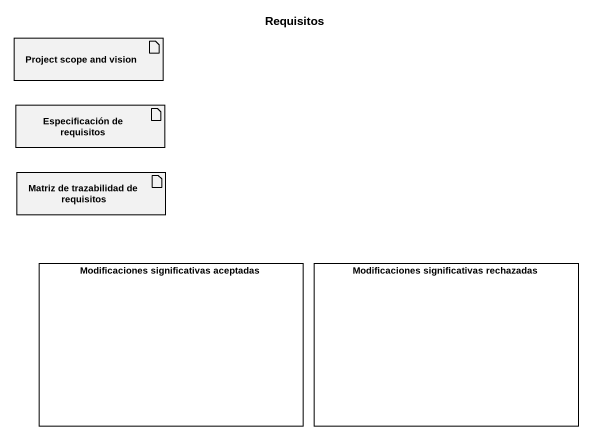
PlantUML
@startuml
title Requisitos
artifact "Project scope and vision" as Project_scope_and_vision
artifact "Especificación de requisitos" as Especificación_de_requisitos
artifact "Matriz de trazabilidad de requisitos" as Matriz_de_trazabilidad_de
rectangle "Modificaciones significativas aceptadas" as Modificaciones
rectangle "Modificaciones significativas rechazadas" as Modificaciones_2
@enduml
